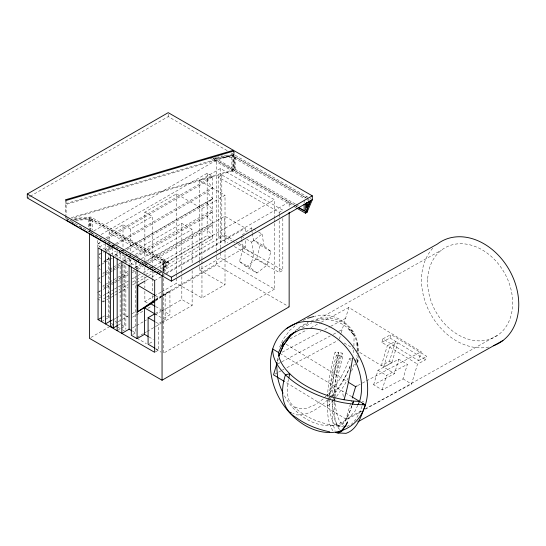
<?xml version="1.0" encoding="UTF-8"?>
<svg xmlns="http://www.w3.org/2000/svg" width="546" height="546" viewBox="0 0 546 546"><rect width="100%" height="100%" fill="white"/><g stroke="black" fill="none" stroke-linecap="round" stroke-linejoin="round"><path stroke-width="0.41" stroke-dasharray="2.73 2.05" d="M327.47 400.218C327.388 410.735 327.061 422.386 333.285 431.388M327.545 396.956C328.132 381.75 330.972 366.694 335.128 352.074L338.868 352.62L331.825 379.982L328.59 397.925M329.62 399.31C329.654 407.917 329.613 417.397 334.746 424.72L338.09 426.044L343.611 426.31M329.716 395.113C330.166 381.647 332.685 368.304 336.363 355.364L335.128 352.074M333.36 396.976C332.698 407.978 330.746 419.833 335.06 430.309M333.429 396.171L335.633 380.535L338.561 366.393L342.151 353.091L338.841 352.614M334.602 402.265C334.432 409.875 333.681 418.065 337.23 425.081L339.803 426.29C347.208 421.935 349.269 412.523 352.231 405.016M334.671 401.453C335.64 386.145 338.65 371.027 342.915 356.313L342.151 353.091M353.596 349.945L353.057 354.716M353.917 345.987L354.074 335.715L353.091 331.47L348.696 328.965L354.279 335.79M328.474 398.723L327.32 406.811L333.476 400.013M329.736 398.484L333.005 379.695L339.114 355.494M277.129 360.872L277.825 356.695M357.193 362.189L358.19 356.627M357.671 362.96L358.524 358.217M355.999 360.715L357.009 355.214M356.954 362.169L358.121 355.917M288.5 379.47C286.589 386.629 286.746 394.314 289.373 401.269C293.339 407.036 298.915 411.384 304.777 415.097C315.431 421.41 327.518 425.02 339.803 426.29M338.684 352.252C333.586 369.997 331.34 388.568 332.65 407.002C333.981 414.789 334.411 423.614 339.837 429.845M252.327 233.483L253.426 239.899L264.08 246.055L270.877 251.406L267.315 264.892L256.961 273.027L246.301 266.871L239.51 261.514L243.072 248.034L241.694 240.008M256.961 273.027L250.17 267.67L253.733 254.183L251.665 242.151L246.69 239.278M246.301 266.871L256.654 258.743L260.217 245.256L253.426 239.899M277.559 361.37L278.521 358.176M339.366 339.073L341.025 333.538M341.264 332.746L348.826 307.494L421.225 351.692L418.543 360.64L382.855 338.854L381.818 342.328L387.312 345.679L395.454 341.339L389.475 361.288L381.333 365.629L356.593 350.525M338.09 426.044L341.905 424.106L345.925 419.048L351.501 400.436M373.641 384.759L377.982 370.27L398.819 359.159L407.343 364.366L403.003 378.856L382.173 389.967L373.641 384.759L394.478 373.648L398.819 359.159M381.333 365.629L387.312 345.679M381.818 342.328L389.96 337.988L390.997 334.514L426.685 356.299L425.648 359.766L417.506 364.114L411.527 384.056L365.308 408.708M383.674 367.055L389.646 347.106L397.788 342.765L391.81 362.708L383.674 367.055L394.478 373.648M382.173 389.967L386.513 375.477L407.343 364.366M351.822 405.774L349.877 411.206L345.925 419.048L285.108 381.92M362.005 406.272L359.998 411.704L355.739 419.526L351.221 424.563M350.204 365.69C346.246 376.795 340.178 387.23 332.473 396.15M351.569 371.171L355.869 359.889M351.31 358.347L349.174 358.879C344.519 372.508 337.216 385.469 326.713 395.44M350.034 366.557C345.509 377.689 338.813 388.09 330.555 396.819M163.131 269.444L165.779 263.186L167.26 262.333L164.612 260.804L163.131 261.657L163.131 269.444L164.612 268.591L167.26 262.333M162.387 274.624L163.377 272.27M163.711 271.485L167.356 262.851L168.837 261.998L90.909 217.008L73.423 218.625M164.53 272.201L168.837 261.998M279.648 347.072L282.978 339.489L289.981 330.125L296.963 324.249M357.767 405.275L354.873 411.452L347.734 419.137L338.629 423.942A51.133 39.421 60.7 0 1 283.797 394.649M348.239 377.88L344.301 385.312L336.247 396.942M330.187 398.676L331.9 396.778M334.036 399.399L335.694 397.556M324.372 397.788L326.133 396.027M327.716 399.665C319.526 408.053 308.681 415.438 296.485 414.899L292.752 413.377M328.282 399.099L329.982 397.386M295.338 330.931L299.085 327.47L308.347 322.024M297.406 329.75L299.304 328.078L309.425 322.611M350.471 331.094L351.303 330.371M100.362 247.495L97.638 244.267L100.662 241.701M98.846 254.409L100.061 253.385M98.846 265.615L100.061 264.592M107.193 238.745L207.166 181.026L212.612 176.419L207.166 173.273L99.106 235.66M98.846 278.385L100.061 277.361M116.748 244.396L207.166 192.199L212.612 187.585M97.638 292.636L100.061 290.588M127.041 249.659L207.166 203.399L212.612 198.792L125.136 249.297M135.865 257.343L207.166 216.175L212.612 211.561L134.691 256.552M149.092 262.926L207.166 229.402L212.612 224.788L147.925 262.141M242.301 234.978L251.358 227.866L252.784 228.685M251.665 242.151L262.019 234.016L257.043 231.149M323.205 398.962L314.755 404.948L306.627 408.306L299.372 408.804L293.489 406.401M155.699 299.372L161.125 295.925M155.576 300.204L161.125 296.382M155.371 301.099L160.92 297.27M161.616 296.792L169.936 291.059L169.936 314.783L163.199 318.666L165.138 319.785L165.138 293.611L163.199 294.949L169.936 291.059M27.3 197.959L29.511 196.683M30.248 196.253L168.223 116.598L227.532 150.846M71.376 220.175L69.895 221.028L71.574 220.871M75.785 220.482L88.411 219.315L89.892 218.461L89.892 228.385M90.813 231.026L90.813 220.256L92.294 219.396L162.155 259.732L162.155 270.509M213.35 158.811L214.831 157.958L233.354 156.245L233.354 168.646L231.873 169.506L213.35 158.811L231.873 157.098L233.354 156.245M88.909 231.436L89.892 230.862M90.902 232.637L93.107 231.361M93.837 230.938L216.523 160.108L216.523 249.59M295.311 205.705L234.268 170.468L234.268 158.04L235.749 157.18L305.617 197.515M109.125 239.578L109.125 232.767L123 224.754L130.419 229.04L152.279 216.421L152.279 264.94M144.861 260.654L144.861 212.135L176.481 193.878L201.959 208.592L225.013 195.277L225.013 244.649M199.536 259.732L199.536 180.569L220.427 168.509L274.508 199.727L274.508 218.455M106.026 237.96L212.612 176.419L212.612 238.704L160.422 268.837M97.638 244.267L102.784 241.291M218.188 177.054L221.819 174.952L282.821 210.176L279.19 212.271L218.188 177.054L218.188 237.244L227.743 242.758M99.502 246.997L104.579 244.062M295.318 204.006L235.749 169.615L232.889 171.267L232.889 155.644L234.37 154.791L233.77 154.115L65.513 203.726L66.114 204.402L234.37 154.791L221.048 156.026M102.989 249.01L108.797 245.659L108.797 252.416M104.552 249.972L111.172 246.048M111.903 245.727L114.844 244.035M115.581 243.612L212.612 187.483L207.166 181.026M99.106 254.586L104.989 251.187M105.726 250.764L112.34 246.949M113.077 246.519L116.011 244.826M105.412 252.088L111.944 248.314M110.394 254.279L115.725 251.201M106.026 260.189L103.085 262.025L106.026 260.326M106.757 259.766L108.968 258.49M114.844 255.098L120.727 251.699M121.465 251.276L124.399 249.577M125.136 249.153L212.612 198.648L207.166 192.199M106.757 259.903L108.968 258.633M114.796 255.282L119.472 252.586M122.195 250.989L124.399 249.72M97.638 266.639L104.252 262.817M104.989 262.394L109.398 259.848M110.135 259.425L112.34 258.149M115.281 256.449L121.157 253.057M121.894 252.634L124.099 251.358M118.625 258.04L123.71 255.105M126.597 255.303L128.808 254.026M131.75 252.327L181.832 223.41L192.137 229.361L192.137 263.179M123.294 260.735L128.378 257.801M104.552 272.242L103.085 273.089L103.085 274.802L104.552 273.949M105.289 271.819L108.968 269.697M109.698 269.274L112.64 267.574M113.377 267.151L120.727 262.906M123.669 261.206L129.545 257.814M130.282 257.384L132.487 256.115M135.428 254.416L212.612 209.855L207.166 203.399M105.289 273.526L108.968 271.403M109.698 270.98L112.64 269.28M113.377 268.857L120.727 264.612M125.136 262.066L130.282 259.097M97.638 279.409L104.252 275.587M104.989 275.164L109.398 272.618M110.135 272.195L112.34 270.918M113.077 270.495L116.011 268.803M116.748 268.373L124.099 264.127M124.836 263.704L131.45 259.889M131.327 265.192L131.327 263.5L134.821 261.486M138.37 260.401L140.581 259.125M141.318 258.702L192.137 229.361M104.552 285.012L103.085 285.865L103.085 288.029L106.026 286.329M105.289 284.589L108.968 282.466M109.698 282.043L112.64 280.344M113.377 279.921L120.727 275.675M121.465 275.252L128.078 271.43M134.691 267.615L139.837 264.639M144.246 262.094L212.612 222.625L207.166 216.175M131.327 263.5L137.087 266.823L140.772 264.694M141.51 264.271L143.714 262.995M146.662 261.295L224.775 216.196L245.441 228.126L245.441 233.115M106.757 285.906L110.435 283.784M111.172 283.36L114.107 281.661M114.844 281.238L122.195 276.993M122.932 276.569L128.078 273.594M132.487 271.048L135.428 269.355M136.166 268.925L142.042 265.533M144.983 263.834L147.188 262.565M99.106 291.789L105.726 287.967M106.456 287.544L110.872 284.998M111.602 284.575L113.807 283.299M114.544 282.876L117.486 281.176M118.223 280.753L128.508 274.815M132.187 272.693L135.128 270.993M138.07 269.294L143.216 266.325M146.151 264.626L148.362 263.356M90.813 220.256L160.674 260.592L163.534 258.934L163.534 271.266M99.106 297.945L105.726 294.13M106.456 293.707L110.872 291.155M111.602 290.731L113.807 289.462M114.544 289.039L117.486 287.339M118.223 286.916L128.508 280.972M132.187 278.849L137.333 275.88M138.07 275.457L140.274 274.181M143.216 272.481L150.566 268.243M151.297 267.813L153.501 266.544M154.238 266.12L207.166 235.558L212.612 238.704M109.125 232.767L163.199 263.991L274.508 199.727M106.026 297.393L103.085 299.092L103.085 301.945L101.044 300.764M106.757 296.969L110.435 294.847M111.172 294.424L114.107 292.724M114.844 292.301L122.195 288.056M122.932 287.633L128.078 284.657M132.487 282.111L144.983 274.897M145.721 274.474L151.597 271.082M154.538 269.383L156.743 268.106M157.48 267.683L212.612 235.852L207.166 229.402M103.085 301.945L106.026 300.245M106.757 299.822L110.435 297.7M111.172 297.277L114.107 295.577M114.844 295.154L122.195 290.909M122.932 290.486L128.078 287.51M132.487 284.964L147.925 276.051M148.662 275.628L156.013 271.382M218.188 237.244L221.819 235.142L232.105 241.086M145.898 280.521L148.846 278.822M151.795 277.115L156.955 274.14M162.114 271.157L224.775 234.985L224.775 216.196M90.813 232.685L160.674 273.02L162.155 272.161M162.551 275.129L163.534 274.556L67.595 219.164M166.462 272.863L289.148 202.034L289.148 207.146M154.675 280.528L161.316 276.699M162.053 276.269L165.008 274.563M165.745 274.14L245.441 228.126M306.995 196.717L304.129 198.375L234.268 158.04M102.402 317.13L104.579 315.875M101.536 321.662L104.443 319.99M105.166 319.567L108.797 317.472L108.797 253.262M111.22 320.543L112.674 319.71M109.855 321.731L112.776 320.038M113.507 319.622L115.697 318.352M116.428 317.936L120.809 315.404M144.861 291.305L144.861 301.515L153.685 296.423M154.416 296L161.036 292.178M161.773 291.755L176.481 283.265L201.959 297.973L225.013 284.664L225.013 249.761M199.536 266.544L199.536 269.949L220.427 257.889L274.508 289.114L274.508 222.713M161.793 295.543L245.441 247.249L245.441 239.769M90.902 337.455L117.349 322.188M118.079 321.765L128.365 315.827M132.036 313.704L135.715 311.589M155.549 300.136L216.523 264.933L289.148 306.859M118.134 325.17L120.134 324.017L120.134 262.339M132.603 317.158L135.517 315.479M136.247 315.056L143.537 310.851M147.905 308.326L152.279 305.801M117.172 330.692L120.802 328.596M121.533 328.18L124.433 326.501L124.433 264.824M155.48 313.431L160.872 310.319M132.487 327.989L146.485 319.908M155.317 314.803L161.213 311.404M161.95 310.981L181.832 299.501L192.137 305.446L192.137 268.25M132.726 334.507L135.517 332.896L135.517 271.219M155.467 321.963L158.422 323.669L161.104 322.113M161.78 321.731L165.138 319.785M136.903 337.332L143.53 333.51M144.267 333.08L146.471 331.811M147.208 331.381L161.2 323.307M161.937 322.877L192.137 305.446M149.433 343.441L153.46 341.113M234.357 246.58L279.19 272.461L282.821 270.366L282.821 216.107M155.296 351.986L158.422 350.184L158.422 323.669M274.508 289.114L163.199 353.371L163.199 278.214M302.211 328.153L311.841 322.761M315.547 320.686L441.448 250.129M347.734 419.137L361.8 411.247M365.506 409.172L498.812 334.466M289.933 338.902L307.077 329.757M310.804 327.771L320.495 322.597M321.239 322.201L348.826 307.494M282.193 352.19L320.959 331.511M324.686 329.525L329.9 326.74M330.651 326.344L345.557 318.393M278.098 363.772L281.074 362.182M281.825 361.786L330.282 335.94M333.265 334.35L338.479 331.572M339.223 331.169L342.205 329.579M275.013 374.051L277.996 372.461M278.74 372.065L281.722 370.475M282.473 370.079L283.961 369.28M286.943 367.69L337.64 340.656M382.855 338.854L390.997 334.514M357.855 385.483L361.582 383.497M362.332 383.101L421.225 351.692M418.543 360.64L426.685 356.299M345.925 419.048L361.582 410.694M303.214 320.461L306.838 318.646M346.765 426.467L350.477 424.884M311.493 320.857C320.386 317.178 330.405 317.028 339.421 320.393C349.87 325.007 355.289 335.353 358.005 345.932C356.258 325.634 334.329 310.681 314.783 316.291M66.332 219.103L67.963 218.625M71.233 217.656L233.77 169.731L234.37 170.407L71.833 218.332M66.933 219.779L68.564 219.301M316.823 320.679C331.047 316.871 347.208 323.362 354.463 336.309M216.236 157.187L232.889 155.644L305.514 197.577M73.608 219.328L89.428 217.861L90.909 217.008L90.909 229.34M74.741 219.861L89.892 218.461M336.363 355.364L340.356 355.555C335.906 371.075 333.94 387.319 335.087 403.439C336.172 411.008 337.059 419.355 342.663 425.109L344.035 425.559M362.059 401.542L363.718 401.624M339.141 355.767L342.915 356.313M231.197 152.955L309.357 198.082M310.094 198.505L312.298 199.781M306.838 198.341L309.486 199.87M307.255 199.822L308.572 200.587M296.055 204.429L298.996 206.129M214.831 157.958L233.354 168.646M211.78 157.371L297.461 206.832M296.041 206.129L297.515 206.982M210.299 158.224L293.045 205.992M293.775 206.415L295.98 207.692M199.536 180.569L225.013 195.277M253.494 229.095L256.333 230.74M260.217 245.256L270.877 251.406M241.721 236.404L243.85 237.64M232.842 241.509L235.046 242.786M237.988 244.478L282.821 270.366M243.072 248.034L253.733 254.183M256.654 258.743L267.315 264.892M239.51 261.514L250.17 267.67M144.861 212.135L152.279 216.421M199.536 269.949L225.013 284.664M167.356 262.851L89.428 217.861L89.428 228.549M163.131 261.657L165.779 263.186M72.031 222.263L74.877 223.908M79.156 226.372L83.429 228.842M155.637 306.524L160.804 309.507M161.541 309.93L169.936 314.783M144.861 301.515L147.556 303.071M154.805 313.82L161.104 317.458M97.638 298.798L100.362 300.368M128.392 317.253L123 314.141L123 261.363M148.901 336.93L153.33 339.482M106.702 316.264L108.797 317.472M114.865 320.973L116.332 321.819M121.567 324.843L124.433 326.501M132.664 331.251L135.517 332.896M155.467 348.478L158.422 350.184M111.309 323.409L112.763 324.249M117.854 327.19L122.222 329.709M122.952 330.132L124.406 330.972M136.896 338.186L146.396 343.666M155.897 349.153L161.009 352.109M224.775 234.985L233.326 240.056M236.172 241.748L238.309 243.018M239.025 243.441L245.441 247.249M155.603 295.782L158.449 297.474M279.955 353.378L344.656 392.417M345.365 392.84L351.76 396.703M389.96 337.988L425.648 359.766M389.646 347.106L417.506 364.114M389.475 361.288L391.81 362.708M344.226 342.97L352.955 348.3M403.003 378.856L411.527 384.056M377.982 370.27L386.513 375.477M286.118 344.246L347.659 381.818M349.174 358.879L350.812 360.285M98.724 256.722L100.362 258.661M98.724 267.929L100.362 269.861M98.724 280.699L100.362 282.637M98.724 293.925L100.362 295.864M355.426 363.854L355.924 365.233M343.263 396.471L342.519 391.127M262.019 234.016L264.08 246.055M251.358 227.866L251.638 229.47M251.774 230.275L252.184 232.678M241.148 236.8L241.557 239.203M357.794 343.352L358.613 354.245M357.268 350.43L356.709 342.335L357.603 344.806L358.012 351.16M304.129 200.027L304.129 203.344M279.19 212.271L279.19 213.971M279.19 214.817L279.19 217.356M279.19 220.748L279.19 272.461M274.508 219.308L274.508 221.86M235.749 157.18L235.749 169.615M234.37 150.846L234.37 170.407M233.77 154.115L233.77 169.731M233.395 151.863L233.395 154.225M231.873 157.098L231.873 169.506M221.819 174.952L221.819 235.142M220.427 168.509L220.427 247.672M220.427 248.526L220.427 251.931M220.427 252.778L220.427 257.889M216.523 250.443L216.523 252.996M216.523 256.408L216.523 264.933M207.166 173.273L207.166 235.558M201.959 208.592L201.959 297.973M199.536 260.585L199.536 263.138M181.832 223.41L181.832 269.908M181.832 270.755L181.832 273.293M181.832 276.672L181.832 299.501M176.481 193.878L176.481 273.048M176.481 273.901L176.481 277.3M176.481 278.153L176.481 283.265M168.223 114.237L168.223 116.598M164.612 260.804L164.612 268.591M163.199 263.991L163.199 273.191M160.674 260.592L160.674 269.704M160.674 270.536L160.674 273.02M152.279 265.793L152.279 269.198M152.279 270.045L152.279 277.709M152.279 278.562L152.279 292.178M152.279 295.584L152.279 300.689M144.861 261.507L144.861 264.059M144.861 267.465L144.861 273.423M144.861 276.829L144.861 280.235M144.861 281.088L144.861 287.899M137.087 266.823L137.087 269.274M136.166 261.677L136.166 268.441M135.517 261.93L135.517 267.84M130.419 229.04L130.419 252.873M130.419 253.726L130.419 256.279M130.419 259.684L130.419 265.643M129.102 258.224L129.102 264.141M125.86 255.726L125.86 262.49M125.86 265.875L125.86 329.279M124.433 255.528L124.433 261.445M123 224.754L123 247.741M123 252.846L123 260.51M120.134 253.051L120.134 258.961M117.062 250.43L117.062 257.186M112.674 247.891L112.674 255.501M109.125 240.431L109.125 242.984M109.125 246.389L109.125 252.348M109.125 253.201L109.125 320.447M105.31 243.646L105.31 250.402M97.638 240.39L97.638 247.454M92.294 219.396L92.294 230.173M90.909 230.159L90.909 232.623M89.428 229.375L89.428 232.657M88.411 219.315L88.411 227.586M66.114 200.457L66.114 215.09M66.114 215.909L66.114 219.199M65.513 199.781L65.513 214.414M65.513 215.233L65.513 218.523M488.69 347.051A58.47 45.079 60.7 0 1 430.521 313.82A58.47 45.079 60.7 0 1 433.763 247.222M427.661 279.545A51.133 39.421 60.7 0 0 489.714 339.278A51.133 39.421 60.7 0 0 493.018 258.067A51.133 39.421 60.7 0 0 427.661 279.545"/><path stroke-width="0.82" d="M352.6 357.923C350.443 371.99 348.184 386.09 344.048 399.747M276.856 362.544L276.576 364.216L277.532 376.781A51.133 39.421 60.7 0 0 283.033 393.154M288.854 377.839L289.742 373.757L285.476 374.829C278.644 367.908 272.413 359.159 272.7 349.003L278.515 352.511L278.808 356.06A63.786 32.692 17 0 0 343.338 399.645L353.583 401.133L352.504 404.238M277.081 362.967L273.526 374.849L284.384 381.477M282.289 345.598L283.217 342.478L290.363 334.794L299.461 329.989A51.133 39.421 60.7 0 1 346.417 347.529A51.133 39.421 60.7 0 1 359.575 401.419L358.128 404.504M352.225 398.007L355.623 386.677L357.111 385.879M352.375 404.224L353.487 401.119L359.575 401.419M362.578 404.723L363.145 403.173M352.47 397.133L365.397 404.927A58.395 45.025 60.7 0 1 341.496 430.664L341.441 430.692A58.47 45.079 60.7 0 1 271.567 376.76A58.47 45.079 60.7 0 1 321.225 323.348A58.47 45.079 60.7 0 1 365.397 404.927C361.275 415.322 357.883 429.415 346.007 433.34L337.114 432.903L335.578 432.296M310.387 200.894L308.074 206.374L306.593 207.227L309.234 200.969M296.71 208.115L305.514 213.193L310.817 200.635M233.395 151.863L233.395 150.286L65.513 199.781L66.114 200.457L234.37 150.846L312.298 195.837L312.298 199.781L306.995 212.339L305.514 213.193M278.515 352.511L283.217 342.478M293.461 332.657L290.342 335.537L283.415 345.277L278.808 356.06L283.456 345.393L290.452 335.845L295.502 331.415M155.009 299.85L137.783 311.718L137.783 285.203L154.887 295.359M131.327 266.878L131.327 335.312L137.087 338.636L144.472 334.37L144.472 307.855L154.88 300.682M137.087 312.121L154.682 301.576M338.588 433.121L342.185 430.794L346.191 424.925L347.57 421.928L346.068 424.904L341.475 430.692L337.114 432.903M312.298 199.781L171.376 281.142L27.3 197.959L27.3 194.014L168.223 112.66L233.395 150.286M137.087 285.606L145.161 280.944M27.3 194.014L171.376 277.197L312.298 195.837M98.048 319.649L154.675 352.341L154.675 280.528L98.048 247.836L98.048 319.649L101.679 317.554M110.49 320.966L105.412 323.901L105.412 252.088M298.252 207.405L304.129 210.804L305.617 209.944L305.617 203.317M110.394 255.125L110.394 326.092L113.466 327.866L117.465 325.559M154.73 348.055L148.089 344.219L148.089 317.704L154.805 313.82L144.472 307.855M131.955 330.842L129.102 329.197L121.84 333.388L121.84 261.575M117.308 249.577L89.428 233.483L89.428 338.308L162.053 380.234L289.148 306.859L289.148 212.264M286.247 328.74L437.332 244.076A58.47 45.079 60.7 0 1 509.732 270.755A58.47 45.079 60.7 0 1 493.325 345.755M357.773 421.867L502.934 340.52M307.562 318.284L313.964 316.468M365.397 404.927L354.723 404.402L343.639 402.798A69.622 35.681 17 0 1 285.476 374.829C280.48 389.551 280.753 408.695 295.836 417.356C305.828 424.72 317.601 429.388 329.729 431.831M289.755 412.155L291.25 412.762M298.928 207.678L306.995 212.339L306.995 202.477M66.844 220.441L78.501 227.17M79.955 228.016L87.974 232.644M118.775 250.423L120.973 251.692M122.441 252.539L123.908 253.385M125.375 254.238L127.58 255.508M129.04 256.354L130.508 257.2M131.975 258.046L140.779 263.131M142.247 263.977L153.249 270.331M154.716 271.178L159.855 274.14M151.208 303.965L154.9 306.094M148.089 317.704L154.73 321.539M144.472 334.37L148.164 336.5M348.382 382.255L355.623 386.677M306.593 202.559L306.593 207.227M304.129 204.17L304.129 210.804M171.376 277.197L171.376 281.142M162.053 275.409L162.053 380.234M137.087 270.093L137.087 338.636M129.102 264.987L129.102 329.197M117.172 258.879L117.172 330.692M113.466 256.054L113.466 327.866M101.536 249.85L101.536 321.662"/></g></svg>
